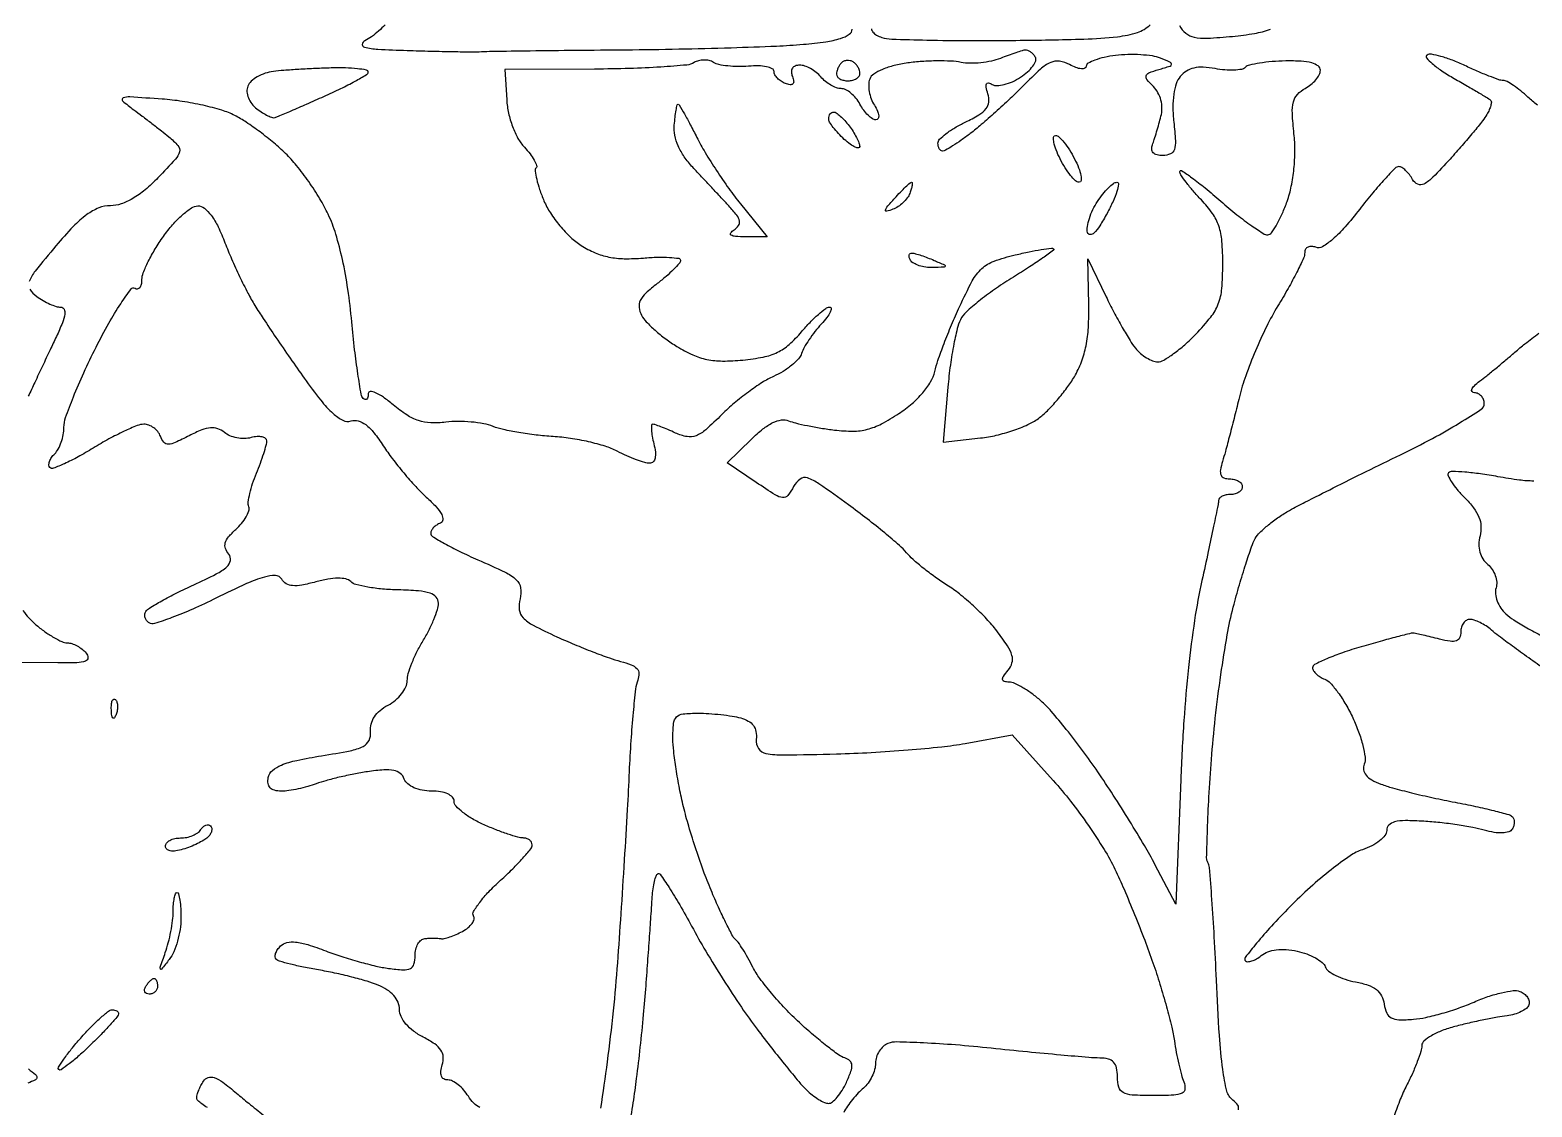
# Model space of a CAD drawing. Extents: x 0 to 102, y 0 to 135.
# Drawn here: x 20.61 to 36.9, y 25.76 to 37.44 of the extents above; entities that cross this region are included whole.
import ezdxf

# ---------------------------------------------------------------- set-up
doc = ezdxf.new("R2010")
doc.units = 0
doc.header["$MEASUREMENT"] = 0

msp = doc.modelspace()

# ---------------------------------------------------------------- linework, layer by layer
for points in [[(1.089696, 37.691352, 0.000005), (1.071462, 36.23994, 0.000218)], [(24.462553, 37.493394, -0.026894), (24.392886, 37.424672, -0.026776), (24.315473, 37.363183, -0.041391), (24.242031, 37.31966, 0.261999), (24.215103, 37.280807, 0.376543), (24.238303, 37.248762, 0.042562), (24.383393, 37.228489, 0.005243), (24.7032, 37.214643, 0.001985), (24.958533, 37.207284, 0.002319), (25.201018, 37.202385, 0.00205), (25.40609, 37.200034, 0.014093), (25.5069, 37.202133, -0.008653), (25.624536, 37.205863, -0.000376), (26.036443, 37.211482, -0.000639), (26.524931, 37.217154, -0.000456), (27.072, 37.222308, 0.002726), (27.645198, 37.230311, 0.0028), (28.213175, 37.244521, 0.00271), (28.705679, 37.262275, 0.011831), (28.99665, 37.281248, 0.012616), (29.24063, 37.309184, 0.040449), (29.4002, 37.344882, 0.068753), (29.494936, 37.389277, 0.254083), (29.5254, 37.445356, -0.111919)], [(29.734515, 37.450141, 0.125062), (29.751565, 37.414108, 0.088869), (29.790619, 37.381031, 0.054585), (29.845911, 37.356578, 0.068217), (29.954852, 37.337753, 0.003059), (30.336707, 37.326766, 0.005091), (30.791144, 37.321101, 0.003616), (31.300776, 37.323623, 0.003365), (32.037579, 37.337558, 0.022609), (32.402405, 37.36345, 0.047881), (32.618682, 37.409943, 0.120063), (32.755636, 37.493236, 0.048747)], [(33.074832, 37.484841, 0.095342), (33.143235, 37.400513, 0.125021), (33.232188, 37.357497, 0.063803), (33.374545, 37.346908, 0.010568), (33.649371, 37.367372, 0.018229), (33.887544, 37.398974, 0.043878), (34.059465, 37.443985, 0.059322)], [(36.954954, 36.622853, -0.030637), (36.851016, 36.709152, 0.018543), (36.773303, 36.776914, 0.022143), (36.695118, 36.834612, 0.021593), (36.625989, 36.876832, 0.117754), (36.584047, 36.888471, -0.075938), (36.536114, 36.897582, -0.008049), (36.429213, 36.937274, -0.009791), (36.302859, 36.989389, -0.007715), (36.168095, 37.050578, 0.017965), (36.033775, 37.108274, 0.024533), (35.908795, 37.149793, 0.022859), (35.805281, 37.17359, 0.185543), (35.75833, 37.164723, 0.455854), (35.753329, 37.134081, 0.041497), (35.814745, 37.071571, 0.031898), (35.917017, 36.994225, 0.016806), (36.052835, 36.91093, -0.002385), (36.19573, 36.828869, -0.003474), (36.320848, 36.755055, -0.00174), (36.426309, 36.691346, -0.059539), (36.449205, 36.67336, -0.226931), (36.455896, 36.654426, -0.04129), (36.448702, 36.616844, -0.037233), (36.432068, 36.570715, -0.026075), (36.406905, 36.521504, -0.035468), (36.360538, 36.453103, -0.005823), (36.260223, 36.328611, -0.006381), (36.138405, 36.184768, -0.005593), (36.007551, 36.037551, -0.008906), (35.82177, 35.840364, -0.074511), (35.724425, 35.766574, -0.234659), (35.658075, 35.763993, -0.160996), (35.601497, 35.815792, 0.035435), (35.566514, 35.869066, 0.041063), (35.525883, 35.914108, 0.045414), (35.485794, 35.945477, 0.144295), (35.453484, 35.955, 0.200592), (35.412362, 35.937811, 0.008278), (35.299676, 35.819815, 0.013268), (35.169463, 35.671139, 0.008911), (35.028331, 35.494795, -0.015434), (34.86976, 35.301874, -0.033947), (34.734648, 35.167118, -0.04363), (34.624784, 35.08718, -0.231037), (34.552742, 35.080846, 0.076194), (34.506672, 35.090873, 0.124566), (34.467609, 35.083538, 0.152149), (34.441796, 35.060182, 0.134132), (34.4322, 35.025053, -0.107918), (34.418545, 34.962526, -0.009054), (34.346448, 34.812553, -0.011715), (34.252085, 34.635493, -0.008783), (34.140278, 34.444952, 0.022845), (34.01942, 34.225048, 0.014365), (33.897653, 33.95822, 0.014417), (33.792756, 33.688221, 0.025492), (33.724255, 33.4593, -0.002095), (33.672404, 33.251006, -0.002148), (33.619235, 33.044892, -0.002079), (33.571586, 32.866431, -0.009047), (33.54101, 32.76135, 0.032168), (33.518513, 32.668185, 0.140879), (33.524517, 32.61244, 0.214107), (33.556848, 32.581603, 0.085181), (33.618633, 32.571, -0.059962), (33.670935, 32.564705, -0.078763), (33.715225, 32.546149, -0.096976), (33.744883, 32.518668, -0.158851), (33.7554, 32.4864, -0.148195), (33.745623, 32.454137, -0.098894), (33.718123, 32.426651, -0.082425), (33.677014, 32.408119, -0.064853), (33.6285, 32.4018, 0.047876), (33.579731, 32.39712, 0.065993), (33.538052, 32.383162, 0.083999), (33.5094, 32.362596, 0.186208), (33.498791, 32.33835, -0.03956), (33.493045, 32.291988, -0.000776), (33.444536, 32.057452, -0.001855), (33.386431, 31.78378, -0.001243), (33.318039, 31.4712, 0.017116), (33.237558, 31.037943, 0.010824), (33.172049, 30.528094, 0.009705), (33.121897, 29.951299, 0.00725), (33.088197, 29.3139), (33.0363, 27.9603), (32.808594, 28.391881, 0.011704), (32.693897, 28.597464, 0.005139), (32.532911, 28.864464, 0.005082), (32.356235, 29.144383, 0.006786), (32.189855, 29.394625, 0.009544), (32.023472, 29.627969, 0.009306), (31.84693, 29.856797, 0.009241), (31.684479, 30.051946, 0.034035), (31.571561, 30.16592, 0.02243), (31.476033, 30.242721, 0.024705), (31.376951, 30.308049, 0.025146), (31.287567, 30.35495, 0.10284), (31.228191, 30.368727, -0.052086), (31.173335, 30.375736, -0.324504), (31.155885, 30.395954, -0.177391), (31.165343, 30.430579, -0.01874), (31.217234, 30.4981, 0.105531), (31.25862, 30.577124, 0.139325), (31.258239, 30.658029, 0.076724), (31.210347, 30.761165, 0.015933), (31.093951, 30.924295, 0.027348), (30.983901, 31.053297, 0.01669), (30.841042, 31.193623, 0.01671), (30.689727, 31.323593, 0.028294), (30.553766, 31.420589, -0.014615), (30.425196, 31.507107, -0.013002), (30.296681, 31.604311, -0.013167), (30.185665, 31.697798, -0.038686), (30.116358, 31.769669, 0.040381), (30.037999, 31.850379, 0.0074), (29.879482, 31.985164, 0.007911), (29.6887, 32.13757, 0.007118), (29.486426, 32.289428, 0.005062), (29.165985, 32.518011, 0.072026), (29.040702, 32.580973, 0.243342), (28.961755, 32.568596, 0.112086), (28.89164, 32.487783, -0.047718), (28.827885, 32.391893, -0.25491), (28.771757, 32.368855, -0.114957), (28.692755, 32.396677, -0.007331), (28.486584, 32.532399), (28.17204, 32.746137), (28.434464, 33.002664, -0.025207), (28.558203, 33.11199, -0.053284), (28.666076, 33.180642, -0.073932), (28.758773, 33.210612, -0.139799), (28.836194, 33.20185, 0.037866), (28.912883, 33.176878, 0.009704), (29.040288, 33.148429, 0.009827), (29.187371, 33.121569, 0.009834), (29.33536, 33.100516, 0.031014), (29.534613, 33.08862, 0.062287), (29.690669, 33.108513, 0.05867), (29.842894, 33.167276, 0.024753), (30.031738, 33.279223, 0.030971), (30.174592, 33.38704, 0.038676), (30.292019, 33.504553, 0.043438), (30.376918, 33.62325, 0.077717), (30.421182, 33.73441, -0.027477), (30.455608, 33.854688, -0.007888), (30.521965, 34.036764, -0.007912), (30.603438, 34.240105, -0.008337), (30.689954, 34.437224, -0.015435), (30.82856, 34.716195, -0.082674), (30.931917, 34.850206, -0.10106), (31.063524, 34.930429, -0.028762), (31.29425, 34.998899, -0.006975), (31.445056, 35.03215, -0.010748), (31.576422, 35.056269, -0.005393), (31.686894, 35.072885, -0.223179), (31.709353, 35.065922, -0.47367), (31.708443, 35.049003, -0.00435), (31.592298, 34.965448, -0.010257), (31.448927, 34.868534, -0.005996), (31.273443, 34.758047, 0.013597), (31.08914, 34.638058, 0.015034), (30.917848, 34.512018, 0.014524), (30.7786, 34.396274, 0.071364), (30.712465, 34.318672, 0.078274), (30.671269, 34.223122, 0.01403), (30.62826, 34.033272, 0.014844), (30.590387, 33.805878, 0.012928), (30.564007, 33.565918), (30.513963, 32.968993), (30.917646, 33.014494, 0.029662), (31.088551, 33.044103, 0.023735), (31.268249, 33.095449, 0.024326), (31.430367, 33.159154, 0.054413), (31.544314, 33.226191, 0.035752), (31.641794, 33.310313, 0.01877), (31.750972, 33.427551, 0.018577), (31.854352, 33.556674, 0.027076), (31.9347, 33.67829, 0.042364), (32.011386, 33.839083, 0.040859), (32.060987, 34.012444, 0.035196), (32.086604, 34.213653, 0.019817), (32.090703, 34.459931), (32.079307, 34.955668), (32.278224, 34.545884, 0.008408), (32.363164, 34.378141, 0.008353), (32.453873, 34.212984, 0.008239), (32.537932, 34.07129, 0.032015), (32.596847, 33.98805, 0.044616), (32.651677, 33.931404, 0.040817), (32.717264, 33.88349, 0.043296), (32.783293, 33.850545, 0.094345), (32.838681, 33.84, 0.134787), (32.903355, 33.857757, 0.023202), (33.010575, 33.92836, 0.0238), (33.131779, 34.025633, 0.019284), (33.252354, 34.140799, 0.024712), (33.413365, 34.324243, 0.075848), (33.495219, 34.467353, 0.071686), (33.533093, 34.632827, 0.020473), (33.5439, 34.896644, 0.019537), (33.534108, 35.147154, 0.060986), (33.50065, 35.312239, 0.073148), (33.432292, 35.447542, 0.03755), (33.31125, 35.594524, -0.012472), (33.222142, 35.692302, -0.01688), (33.146941, 35.785232, -0.013887), (33.090054, 35.865116, -0.148845), (33.0786, 35.90274, -0.597544), (33.096917, 35.912594, -0.011279), (33.20876, 35.835054, -0.01463), (33.351666, 35.724597, -0.007856), (33.521698, 35.58051, 0.011363), (33.697198, 35.433891, 0.016914), (33.857779, 35.314474, 0.012038), (33.99381, 35.225054, 0.22341), (34.043583, 35.219161, 0.167181), (34.080843, 35.247666, 0.021064), (34.134142, 35.335715, 0.022864), (34.189955, 35.44937, 0.017134), (34.24123, 35.579062, 0.035415), (34.28671, 35.742481, 0.024935), (34.315375, 35.931158, 0.024398), (34.325613, 36.127374, 0.028447), (34.315625, 36.313757, -0.014917), (34.297867, 36.533637, -0.073246), (34.309709, 36.6573, -0.125256), (34.353118, 36.738504, -0.085021), (34.43628, 36.803183, 0.046686), (34.499446, 36.844994, 0.048463), (34.552896, 36.897328, 0.053407), (34.589568, 36.951817, 0.122017), (34.6014, 36.999582, 0.242474), (34.577292, 37.046372, 0.089417), (34.508126, 37.079011, 0.051907), (34.392814, 37.09748, 0.018512), (34.225893, 37.100499, 0.015112), (34.077519, 37.093199, 0.019604), (33.942305, 37.077089, 0.017628), (33.832527, 37.05563, 0.140184), (33.787793, 37.030793, -0.155425), (33.746936, 37.009677, -0.032393), (33.665661, 37.001205, -0.031115), (33.566074, 37.003506, -0.025038), (33.459924, 37.017965, 0.034342), (33.33268, 37.032893, 0.067187), (33.231177, 37.024138, 0.082468), (33.149797, 36.991183, 0.082368), (33.083399, 36.933682, 0.092641), (33.038874, 36.853702, 0.045552), (33.011979, 36.739947, 0.038257), (33.002889, 36.59955, 0.025109), (33.012939, 36.437746, -0.012621), (33.030621, 36.235017, -0.094562), (33.018476, 36.139757, -0.213872), (32.975891, 36.092815, -0.103527), (32.89487, 36.075857, -0.058252), (32.830711, 36.083357, -0.141841), (32.78964, 36.106576, -0.181103), (32.773192, 36.143795, -0.106452), (32.780766, 36.192488, 0.013211), (32.80128, 36.250482, 0.005244), (32.826492, 36.331105, 0.005185), (32.851903, 36.418744, 0.006486), (32.87358, 36.500598, 0.06289), (32.884088, 36.587533, 0.061132), (32.872851, 36.675227, 0.06247), (32.841176, 36.755857, 0.071696), (32.79165, 36.822064, -0.023887), (32.721295, 36.899484, -0.252506), (32.713291, 36.939963, -0.229457), (32.742643, 36.971434, -0.020031), (32.848981, 37.007745, 0.006089), (32.971841, 37.045909, 0.285274), (32.988023, 37.065056, 0.338702), (32.976766, 37.08531, 0.007527), (32.8671, 37.131072, 0.058608), (32.780329, 37.154451, 0.021783), (32.65441, 37.167408, 0.021233), (32.514525, 37.169719, 0.024028), (32.38065, 37.159796, 0.022893), (32.259092, 37.139204, 0.035106), (32.156592, 37.109311, 0.038516), (32.08265, 37.075315, 0.272149), (32.0634, 37.042568, -0.308832), (32.048549, 37.020817, -0.118823), (32.010439, 37.015598, -0.065472), (31.95229, 37.029286, -0.032372), (31.883107, 37.060737, 0.084691), (31.773039, 37.097508, 0.146427), (31.678229, 37.084404, 0.078117), (31.567309, 37.011089, 0.012586), (31.379837, 36.831064, -0.008083), (31.237864, 36.69225, -0.006168), (31.078192, 36.544795, -0.00624), (30.925129, 36.410324, -0.014572), (30.8065, 36.31455, -0.008943), (30.706951, 36.241635, -0.012385), (30.614975, 36.180115, -0.008977), (30.536774, 36.132514, -0.132987), (30.50607, 36.1242, -0.167712), (30.486968, 36.130793, -0.09497), (30.470708, 36.149453, -0.075749), (30.459715, 36.177285, -0.056303), (30.456, 36.210169, -0.201182), (30.473512, 36.251931, -0.030669), (30.543165, 36.31245, -0.030258), (30.63909, 36.377169, -0.02202), (30.752732, 36.437639, 0.023304), (30.899298, 36.516111, 0.089472), (30.976978, 36.583781, 0.144424), (31.006457, 36.655738, 0.102682), (30.997469, 36.742965, -0.024303), (30.978438, 36.814868, -0.157003), (30.982186, 36.851733, -0.357105), (31.003369, 36.862547, -0.085109), (31.042857, 36.846602, 0.150689), (31.094928, 36.833059, 0.050696), (31.173461, 36.844606, 0.044977), (31.262988, 36.875992, 0.038258), (31.350716, 36.924324, 0.035911), (31.42767, 36.983048, 0.053628), (31.48468, 37.045482, 0.069311), (31.515257, 37.102197, 0.231412), (31.511203, 37.143117, 0.050759), (31.487744, 37.173657, 0.051561), (31.458727, 37.198665, 0.056686), (31.42878, 37.214833, 0.118874), (31.402757, 37.218638, 0.050837), (31.368445, 37.211929, 0.007078), (31.299344, 37.189885, 0.008039), (31.218062, 37.161221, 0.006742), (31.1328, 37.128288, -0.043006), (31.03616, 37.098804, -0.02765), (30.920305, 37.080716, -0.027745), (30.804066, 37.075585, -0.045874), (30.706413, 37.085683, 0.037264), (30.598907, 37.098672, 0.014189), (30.447881, 37.101294, 0.01396), (30.282971, 37.094871, 0.016622), (30.128058, 37.079313, 0.028297), (29.981732, 37.051185, 0.038719), (29.854591, 37.008502, 0.044133), (29.759144, 36.957654, 0.157965), (29.716243, 36.904574, 0.089115), (29.704843, 36.844867, 0.046601), (29.711082, 36.769185, 0.044355), (29.732392, 36.690361, 0.051436), (29.766565, 36.620593, -0.032933), (29.800273, 36.557762, -0.081072), (29.813935, 36.507376, -0.166197), (29.806665, 36.475819, -0.259343), (29.782893, 36.4626, -0.149031), (29.745021, 36.474145, -0.04574), (29.698141, 36.512302, -0.04122), (29.650724, 36.567046, -0.035017), (29.61, 36.6318, 0.047847), (29.566942, 36.696525, 0.049045), (29.512687, 36.751297, 0.05391), (29.455937, 36.788838, 0.119743), (29.405882, 36.801, -0.088303), (29.354778, 36.810096, -0.043304), (29.29474, 36.838277, -0.04116), (29.23569, 36.879345, -0.047064), (29.187, 36.9279, 0.051565), (29.137425, 36.976458, 0.042397), (29.075727, 37.017523, 0.044089), (29.011841, 37.045624, 0.081748), (28.95609, 37.0548, 0.092518), (28.908873, 37.045988, 0.159311), (28.878197, 37.020927, 0.152556), (28.867458, 36.981676, 0.082862), (28.87754, 36.932208, -0.051615), (28.891498, 36.880424, -0.240886), (28.882283, 36.851917, -0.240886), (28.853776, 36.842702, -0.051615), (28.801992, 36.85666, -0.05416), (28.755106, 36.880749, -0.05714), (28.715411, 36.91398, -0.063833), (28.688387, 36.950878, -0.126839), (28.6794, 36.985733, 0.289508), (28.660481, 37.015669, 0.059006), (28.598276, 37.036678, 0.04552), (28.509068, 37.04715, 0.027962), (28.403232, 37.04397, -0.023798), (28.289836, 37.039619, -0.024395), (28.177482, 37.046144, -0.025062), (28.081002, 37.061408, -0.086856), (28.022532, 37.084781, 0.081026), (27.974692, 37.104551, 0.05978), (27.917642, 37.110896, 0.059557), (27.860467, 37.103559, 0.078723), (27.81225, 37.082961, -0.118867), (27.733308, 37.05643, -0.005609), (27.451775, 37.034884, -0.008967), (27.114016, 37.018919, -0.006305), (26.7336, 37.012571), (25.7607, 37.008607), (25.781039, 36.67847, 0.038893), (25.80122, 36.534509, 0.035087), (25.843839, 36.3902, 0.036697), (25.902821, 36.261821, 0.06262), (25.972162, 36.16654, -0.023621), (26.034408, 36.093674, -0.03728), (26.0798, 36.02517, -0.042837), (26.105216, 35.96902, -0.288861), (26.098763, 35.940563, 0.239475), (26.087993, 35.907544, 0.020613), (26.105813, 35.817801, 0.02364), (26.138121, 35.707324, 0.016001), (26.184808, 35.584697, 0.045348), (26.254537, 35.452831, 0.029573), (26.356897, 35.314247, 0.029703), (26.473821, 35.189912, 0.049003), (26.587769, 35.101698, 0.038977), (26.739606, 35.02208, 0.05131), (26.888804, 34.975518, 0.046444), (27.055622, 34.957574, 0.025054), (27.26235, 34.964972, -0.013824), (27.416427, 34.973952, -0.023142), (27.546157, 34.971915, -0.019722), (27.645279, 34.961828, -0.373535), (27.6642, 34.940035, -0.181761), (27.651857, 34.907203, -0.016123), (27.590437, 34.841463, -0.019413), (27.50928, 34.766115, -0.013894), (27.413091, 34.688063, 0.022993), (27.288888, 34.583474, 0.091437), (27.22942, 34.504028, 0.144922), (27.216368, 34.429058, 0.094258), (27.242821, 34.344571, 0.068099), (27.294053, 34.273917, 0.021209), (27.388796, 34.18296, 0.020765), (27.504477, 34.089207, 0.021498), (27.62624, 34.006518, 0.03271), (27.79695, 33.915862, 0.054906), (27.951257, 33.865909, 0.050846), (28.120887, 33.848585, 0.023996), (28.340984, 33.859116, 0.025516), (28.561262, 33.891691, 0.062749), (28.716099, 33.943547, 0.069145), (28.844238, 34.028709, 0.036678), (28.977594, 34.16546, -0.016357), (29.069422, 34.267613, -0.021753), (29.15972, 34.353845, -0.019756), (29.238882, 34.417777, -0.161342), (29.282416, 34.4322, -0.418313), (29.298028, 34.416369, -0.111897), (29.288795, 34.378117, -0.050545), (29.251572, 34.31884, -0.022079), (29.191263, 34.248086, 0.020813), (29.122496, 34.167822, 0.018467), (29.057703, 34.07893, 0.018859), (29.005358, 33.994543, 0.05259), (28.977461, 33.930778, -0.108421), (28.94331, 33.871589, -0.03643), (28.870508, 33.802583, -0.034241), (28.776285, 33.735691, -0.033058), (28.67273, 33.681409, 0.038118), (28.551258, 33.616161, 0.016664), (28.400471, 33.512461, 0.016378), (28.246927, 33.391185, 0.021035), (28.114445, 33.269405, -0.014492), (27.939294, 33.104123, -0.087187), (27.833215, 33.038574, -0.141433), (27.735826, 33.028944, -0.061348), (27.610528, 33.068388, 0.006693), (27.527915, 33.104702, 0.008906), (27.451835, 33.135349, 0.006652), (27.387693, 33.158896, 0.084834), (27.362508, 33.1632, 0.396023), (27.349909, 33.151366, 0.031162), (27.349899, 33.101072, 0.029215), (27.358166, 33.032811, 0.016744), (27.37566, 32.9517, -0.03202), (27.392229, 32.861609, -0.081934), (27.389212, 32.795549, -0.14345), (27.367715, 32.755641, -0.200562), (27.33077, 32.7402, -0.074254), (27.277321, 32.748182, -0.015247), (27.186734, 32.778903, -0.015732), (27.082742, 32.821517, -0.014219), (26.978013, 32.871954, 0.044586), (26.849633, 32.924446, 0.018702), (26.669125, 32.97278, 0.018327), (26.471004, 33.010385, 0.022682), (26.284264, 33.030173, -0.013997), (26.100691, 33.046407, -0.012678), (25.912118, 33.07328, -0.012813), (25.744554, 33.105945, -0.039098), (25.6338, 33.139758, 0.048188), (25.531271, 33.169038, 0.023217), (25.395748, 33.187506, 0.022774), (25.251484, 33.193781, 0.030227), (25.12041, 33.185578, -0.039953), (24.95735, 33.178549, -0.070899), (24.825231, 33.202365, -0.065488), (24.698155, 33.263858, -0.029514), (24.54936, 33.374758, 0.020777), (24.443918, 33.456247, 0.049093), (24.35774, 33.505396, 0.10523), (24.302415, 33.517217, 0.414453), (24.2802, 33.49502, -0.050008), (24.276479, 33.457906, -0.149863), (24.264451, 33.435751, -0.260164), (24.246896, 33.430952, -0.136645), (24.226586, 33.442414, -0.155676), (24.202895, 33.488307, -0.004469), (24.167676, 33.70834, -0.008646), (24.13267, 33.971012, -0.005796), (24.101332, 34.272404, 0.013469), (24.059052, 34.626167, 0.017457), (24.00031, 34.947525, 0.019468), (23.928398, 35.223804, 0.036841), (23.845834, 35.438439, 0.025796), (23.755208, 35.607349, 0.016743), (23.634198, 35.793057, 0.016842), (23.5035, 35.966894, 0.03044), (23.383552, 36.098466, 0.018964), (23.257086, 36.21228, 0.013378), (23.106962, 36.330757, 0.013527), (22.957103, 36.43646, 0.027509), (22.832946, 36.509582, 0.046275), (22.692994, 36.566255, 0.01767), (22.489427, 36.619743, 0.01732), (22.262878, 36.662602, 0.020343), (22.045732, 36.686949, 0.002312), (21.693892, 36.710328, 0.105132), (21.622319, 36.699674, 0.570498), (21.616672, 36.668038, 0.019533), (21.737608, 36.571932, -0.003678), (21.829475, 36.503563, -0.002383), (21.934788, 36.423185, -0.002395), (22.036916, 36.343682, -0.004537), (22.118308, 36.278489, -0.040882), (22.217435, 36.18311, -0.250583), (22.233198, 36.116359, -0.120314), (22.189457, 36.036031, -0.007279), (22.000554, 35.834339, -0.026612), (21.860655, 35.703916, -0.041705), (21.726273, 35.609234, -0.049818), (21.600102, 35.551236, -0.083019), (21.485047, 35.532, 0.096111), (21.359012, 35.507547, 0.06289), (21.229363, 35.435217, 0.043199), (21.081325, 35.305157, 0.015769), (20.894704, 35.097493, 0.006151), (20.669872, 34.824101, 0.078513), (20.604183, 34.709167, 0.230838)], [(25.489874, 25.758248, -0.083442), (25.423659, 25.805874, -0.055684), (25.365563, 25.879279, 0.041607), (25.314844, 25.947199, 0.043561), (25.254292, 26.004653, 0.047656), (25.193364, 26.044297, 0.120986), (25.142449, 26.0568, -0.129332), (25.098561, 26.068345, -0.178733), (25.072481, 26.099146, -0.119707), (25.066783, 26.150468, -0.044939), (25.082504, 26.221601, 0.093388), (25.092984, 26.307722, 0.135526), (25.067978, 26.379657, 0.09368), (25.000362, 26.44655, 0.028997), (24.876705, 26.519874, -0.040955), (24.770792, 26.586145, -0.055958), (24.68872, 26.66303, -0.065823), (24.636287, 26.743981, -0.111283), (24.6186, 26.822466, 0.102683), (24.602678, 26.899179, 0.078962), (24.556632, 26.971511, 0.067883), (24.482935, 27.034951, 0.048073), (24.38595, 27.085333, 0.024409), (24.268314, 27.126184, 0.009238), (24.100457, 27.172089, 0.009124), (23.915757, 27.21538, 0.011004), (23.740758, 27.249031, -0.008554), (23.5793, 27.279259, -0.011802), (23.435559, 27.312276, -0.008523), (23.317683, 27.344447, -0.126142), (23.281098, 27.366102, -0.194296), (23.270369, 27.391367, -0.087134), (23.276075, 27.427633, -0.066995), (23.29682, 27.469121, -0.047019), (23.330163, 27.509403, -0.143503), (23.39786, 27.546416, -0.081566), (23.491821, 27.551354, -0.048957), (23.624794, 27.523276, -0.01472), (23.820286, 27.45514, 0.01328), (23.992102, 27.3947, 0.010185), (24.182749, 27.337534, 0.010321), (24.363431, 27.291338, 0.023933), (24.501013, 27.266045, 0.018508), (24.660315, 27.250553, 0.127401), (24.736848, 27.26555, 0.217142), (24.775394, 27.311667, 0.067242), (24.7878, 27.403498, -0.057564), (24.795665, 27.47159, -0.071796), (24.818864, 27.530813, -0.0864), (24.853166, 27.572454, -0.154948), (24.89355, 27.589618, -0.014016), (24.938938, 27.592638, -0.011254), (24.987881, 27.593415, -0.011416), (25.03318, 27.592081, -0.028278), (25.066177, 27.588476, 0.10042), (25.102529, 27.589742, 0.022162), (25.162801, 27.607027, 0.022193), (25.231918, 27.633676, 0.019759), (25.301197, 27.667302, 0.045959), (25.362042, 27.707449, 0.068499), (25.405859, 27.753651, 0.091965), (25.42686, 27.79841, 0.205019), (25.421378, 27.834891, -0.280826), (25.421095, 27.88188, -0.027152), (25.487878, 27.980378, -0.02821), (25.587645, 28.097273, -0.018294), (25.715109, 28.221191, 0.011207), (25.846006, 28.344888, 0.015848), (25.956428, 28.461168, 0.011928), (26.041468, 28.561312, 0.171698), (26.0568, 28.604644, 0.130798), (26.049213, 28.633152, 0.100644), (26.027874, 28.65744, 0.088384), (25.995953, 28.673777, 0.074314), (25.958327, 28.6794, -0.070727), (25.901698, 28.687451, -0.010987), (25.793451, 28.721459, -0.012053), (25.666796, 28.767762, -0.01023), (25.535327, 28.822581, -0.02662), (25.411066, 28.885505, -0.03545), (25.30613, 28.956197, -0.038273), (25.231336, 29.02452, -0.190784), (25.2108, 29.076381, 0.192926), (25.193021, 29.120743, 0.096288), (25.142855, 29.156291, 0.068074), (25.064846, 29.179447, 0.038172), (24.966051, 29.187, -0.045679), (24.864914, 29.196259, -0.058974), (24.775908, 29.223831, -0.069382), (24.708372, 29.265868, -0.127964), (24.67098, 29.318139, 0.130833), (24.627298, 29.37848, 0.122531), (24.558334, 29.410961, 0.068711), (24.449188, 29.41742, 0.017492), (24.272606, 29.397367, 0.011561), (24.124083, 29.371692, 0.009289), (23.965583, 29.337432, 0.009411), (23.820226, 29.300273, 0.023561), (23.716171, 29.266228, -0.022695), (23.623964, 29.235883, -0.016526), (23.519092, 29.210273, -0.016759), (23.417812, 29.192581, -0.034872), (23.337889, 29.187, -0.059056), (23.263605, 29.195804, -0.144033), (23.21629, 29.223024, -0.160811), (23.194341, 29.269197, -0.078943), (23.196492, 29.334981, -0.170963), (23.240467, 29.410224, -0.079246), (23.338556, 29.4697, -0.044964), (23.504708, 29.52056, -0.012389), (23.773745, 29.570185, 0.00866), (24.08523, 29.625242, 0.066824), (24.225205, 29.672518, 0.169465), (24.288199, 29.736722, 0.136359), (24.304575, 29.832634, -0.091145), (24.311076, 29.913888, -0.081301), (24.345938, 29.991148, -0.072039), (24.408204, 30.060732, -0.05145), (24.494925, 30.119326, 0.052114), (24.574589, 30.173306, 0.050989), (24.642019, 30.242951, 0.055434), (24.688089, 30.316993, 0.111925), (24.7032, 30.383651, -0.07182), (24.714357, 30.460922, -0.021896), (24.75281, 30.572975, -0.021426), (24.807442, 30.696237, -0.021871), (24.872084, 30.813505, 0.01921), (24.936751, 30.929357, 0.019959), (24.991451, 31.048383, 0.020119), (25.030341, 31.154715, 0.07716), (25.041284, 31.224119, 0.187421), (25.016401, 31.288621, 0.129064), (24.94995, 31.331719, 0.06059), (24.824755, 31.356788, 0.013456), (24.606193, 31.367656, -0.016577), (24.433609, 31.377318, -0.020956), (24.275155, 31.398192, -0.019555), (24.146409, 31.425902, -0.134375), (24.090678, 31.457682, 0.145778), (24.037871, 31.486249, 0.053415), (23.952544, 31.494779, 0.042021), (23.842153, 31.484696, 0.023585), (23.710682, 31.454987, -0.019377), (23.559707, 31.419534, -0.067902), (23.460165, 31.413923, -0.112995), (23.391529, 31.43548, -0.122574), (23.34149, 31.484322, 0.252663), (23.27418, 31.523063, 0.077378), (23.153797, 31.507672, 0.036913), (22.959535, 31.435568, 0.007573), (22.628984, 31.278194, -0.010495), (22.376654, 31.159864, -0.01567), (22.150967, 31.068101, -0.010622), (21.962803, 31.002894, -0.219928), (21.904911, 31.00991, -0.089434), (21.877476, 31.03456, -0.095159), (21.861102, 31.066739, -0.099843), (21.858257, 31.101391, -0.109551), (21.869338, 31.133185, -0.118889), (21.908273, 31.171745, -0.008537), (22.040568, 31.248693, -0.011606), (22.203776, 31.335021, -0.008497), (22.388639, 31.423484, 0.010479), (22.631183, 31.540733, 0.061622), (22.748082, 31.61974, 0.171363), (22.785958, 31.686832, 0.220271), (22.76802, 31.754503, -0.088236), (22.732087, 31.817743, -0.155605), (22.730186, 31.87722, -0.108757), (22.764851, 31.941677, -0.031293), (22.844357, 32.023233, 0.035507), (22.907526, 32.089133, 0.043588), (22.956074, 32.159167, 0.049327), (22.984699, 32.22319, 0.163478), (22.984598, 32.268725, -0.115187), (22.979565, 32.320484, -0.022794), (22.996174, 32.412803, -0.023041), (23.026037, 32.520852, -0.019635), (23.06714, 32.631733, 0.009449), (23.110504, 32.741782, 0.011214), (23.14713, 32.84732, 0.010103), (23.174113, 32.937281, 0.067903), (23.1804, 32.983363, 0.237066), (23.166984, 33.010067, 0.109455), (23.130565, 33.026405, 0.072622), (23.075747, 33.029623, 0.042384), (23.010749, 33.018395, -0.063341), (22.936942, 33.008801, -0.048024), (22.855574, 33.016408, -0.048975), (22.779256, 33.038939, -0.077098), (22.720727, 33.07393, 0.088024), (22.648079, 33.115249, 0.108844), (22.571006, 33.12491, 0.073923), (22.475104, 33.101471, 0.022494), (22.338957, 33.038657, -0.011665), (22.185352, 32.963712, -0.103749), (22.112378, 32.9471, -0.227527), (22.06567, 32.968542, -0.08183), (22.027729, 33.033342, 0.079372), (21.998987, 33.082983, 0.065394), (21.954453, 33.125054, 0.066647), (21.90154, 33.153499, 0.090285), (21.848255, 33.1632, 0.096235), (21.774354, 33.148843, 0.013961), (21.633197, 33.087211, 0.015378), (21.468663, 33.003561, 0.012624), (21.298194, 32.904513, -0.012692), (21.133543, 32.808877, -0.019926), (20.986997, 32.736091, -0.014931), (20.866516, 32.686387, -0.294827), (20.829177, 32.694423, -0.19573), (20.81817, 32.720543, -0.086647), (20.824263, 32.758152, -0.066537), (20.845951, 32.801236, -0.046576), (20.88069, 32.84313, 0.073258), (20.919075, 32.894778, 0.038666), (20.951393, 32.96801, 0.037452), (20.973428, 33.049713, 0.047176), (20.9808, 33.127673, -0.084581), (20.999299, 33.236248, -0.010721), (21.083042, 33.459433, -0.012325), (21.195584, 33.721912, -0.009961), (21.328859, 33.998076, -0.010716), (21.467706, 34.257775, -0.017968), (21.59669, 34.468937, -0.012349), (21.708538, 34.629319, -0.390945), (21.751859, 34.63773, 0.177394), (21.780229, 34.631907, 0.188414), (21.804786, 34.646005, 0.116227), (21.821404, 34.680782, 0.053638), (21.8268, 34.73094, -0.095299), (21.84109, 34.805236, -0.020221), (21.895141, 34.926112, -0.020471), (21.970391, 35.06325, -0.018193), (22.05945, 35.199427, -0.026127), (22.158871, 35.325486, -0.031567), (22.265193, 35.432286, -0.033091), (22.363783, 35.508544, -0.145873), (22.433153, 35.530194, -0.17594), (22.503309, 35.505731, -0.063465), (22.577218, 35.428001, -0.045809), (22.652515, 35.302926, -0.02178), (22.72695, 35.13015, 0.011894), (22.797947, 34.95596, 0.008524), (22.885205, 34.764616, 0.008614), (22.974602, 34.585142, 0.018265), (23.051198, 34.450079, 0.00827), (23.141405, 34.309018, 0.002706), (23.278897, 34.104069, 0.002696), (23.434029, 33.878139, 0.003042), (23.58551, 33.662863, 0.01226), (23.764866, 33.423862, 0.040669), (23.898704, 33.28008, 0.068195), (24.005227, 33.206619, 0.195598), (24.09311, 33.199464, -0.148012), (24.170908, 33.200335, -0.093945), (24.252325, 33.158974, -0.061043), (24.34135, 33.071026, -0.023277), (24.44326, 32.92918, 0.018735), (24.540737, 32.790872, 0.011677), (24.664653, 32.635977, 0.011714), (24.79416, 32.488771, 0.020767), (24.90856, 32.374619, -0.019234), (25.016983, 32.267091, -0.062762), (25.076073, 32.185314, -0.14271), (25.088593, 32.128489, -0.2863), (25.06275, 32.092619, 0.049954), (25.0223, 32.071115, 0.054003), (24.988064, 32.042493, 0.060685), (24.964677, 32.01143, 0.131785), (24.957, 31.982808, 0.259678), (24.976388, 31.947995, 0.010219), (25.106695, 31.870928, 0.015841), (25.271296, 31.784821, 0.010273), (25.466601, 31.695309, -0.009234), (25.762618, 31.560382, -0.075411), (25.885214, 31.477106, -0.17094), (25.931028, 31.390165, -0.098383), (25.925071, 31.270579, 0.089864), (25.917178, 31.152352, 0.166545), (25.957917, 31.066409, 0.081166), (26.068078, 30.985054, 0.011228), (26.32492, 30.860454, 0.007988), (26.515209, 30.777013, 0.007279), (26.714025, 30.696978, 0.007302), (26.893805, 30.630629, 0.023318), (27.016242, 30.593783, -0.030582), (27.130857, 30.557468, -0.116742), (27.192289, 30.515403, -0.180541), (27.213888, 30.461438, -0.097783), (27.201523, 30.39003, 0.063001), (27.178079, 30.294465, 0.005233), (27.151437, 30.03988, 0.006921), (27.126958, 29.734396, 0.005284), (27.108337, 29.399522, -0.002868), (27.087494, 28.988905, -0.001231), (27.055176, 28.44097, -0.001218), (27.017889, 27.857435, -0.001608), (26.980901, 27.3258, -0.007811), (26.934767, 26.804693, -0.006535), (26.869958, 26.253254, -0.006603), (26.797442, 25.75057, -0.017911)], [(20.611519, 34.62895, 0.098945), (20.68613, 34.547593, 0.027643), (20.754117, 34.503428, 0.026094), (20.827855, 34.466097, 0.027039), (20.8966, 34.440031, 0.077239), (20.946992, 34.4322, -0.286963), (20.982153, 34.410209, -0.151414), (20.99027, 34.357375, -0.05908), (20.964441, 34.262626, -0.014627), (20.899657, 34.11495, 0.000544), (20.830934, 33.969567, 0.00031), (20.748119, 33.793596, 0.000309), (20.664944, 33.616292, 0.000511), (20.594965, 33.466479, 0.046497)], [(33.712331, 25.731499, 0.2452), (33.706171, 25.783041, 0.084623), (33.65238, 25.838657, -0.176398), (33.587923, 25.93527, -0.025926), (33.543403, 26.170167, -0.018335), (33.506992, 26.537478, -0.004585), (33.475079, 27.139425, 0.002833), (33.451902, 27.607624, 0.004359), (33.426021, 28.012458, 0.001536), (33.399639, 28.360593, 0.119278), (33.382506, 28.41297, -0.145704), (33.368511, 28.464701, -0.002387), (33.37758, 28.767489, -0.005982), (33.39413, 29.121765, -0.003909), (33.421299, 29.529945, -0.009238), (33.462887, 29.977014, -0.007733), (33.523092, 30.449655, -0.007819), (33.591585, 30.880085, -0.021134), (33.657793, 31.182255, -0.006043), (33.724228, 31.422255, -0.007121), (33.79308, 31.647728, -0.006322), (33.856241, 31.836262, -0.043603), (33.896282, 31.925195, -0.070748), (33.946695, 31.991308, -0.022779), (34.038582, 32.073957, -0.022206), (34.150485, 32.157721, -0.023153), (34.267868, 32.229991, -0.008547), (34.434742, 32.318672, -0.001639), (34.740702, 32.473358, -0.001746), (35.099011, 32.651475, -0.001608), (35.46855, 32.832094, 0.009517), (35.817098, 33.009337, 0.014655), (36.110849, 33.177051, 0.008984), (36.344926, 33.325787, 0.251823), (36.378, 33.387293, 0.090857), (36.369966, 33.431138, 0.093398), (36.346936, 33.468813, 0.096861), (36.312602, 33.494522, 0.106443), (36.27225, 33.504291, -0.212241), (36.246568, 33.516498, -0.289971), (36.242978, 33.541193, -0.097833), (36.270864, 33.580656, -0.0282), (36.328073, 33.629255, 0.007205), (36.405458, 33.689592, 0.00311), (36.506888, 33.772095, 0.003076), (36.613763, 33.861247, 0.00407), (36.709917, 33.943815, -0.012577), (36.819399, 34.034638, -0.005298), (36.970831, 34.151382, -0.005237)], [(36.91509, 32.548181, -0.036488), (36.759285, 32.557982, -0.011162), (36.526089, 32.595158, 0.010419), (36.336267, 32.625708, 0.015406), (36.168618, 32.643873, 0.010542), (36.030784, 32.651605, 0.208012), (35.992211, 32.636411, 0.313282), (35.986578, 32.605135, 0.035683), (36.022928, 32.538649, 0.032996), (36.083043, 32.457508, 0.020452), (36.163433, 32.370258, -0.032087), (36.262912, 32.25712, -0.068196), (36.320818, 32.1562, -0.08379), (36.34258, 32.057747, -0.074201), (36.332321, 31.953158, 0.055828), (36.319922, 31.861433, 0.072358), (36.330209, 31.777285, 0.077248), (36.363044, 31.703816, 0.076043), (36.416772, 31.643328, -0.072841), (36.464706, 31.59005, -0.062916), (36.498247, 31.522616, -0.06541), (36.512978, 31.451854, -0.095779), (36.505614, 31.38885, 0.106135), (36.499354, 31.323739, 0.0621), (36.518031, 31.247309, 0.057662), (36.557404, 31.171476, 0.060357), (36.612545, 31.107926, 0.042221), (36.697673, 31.043053, 0.012353), (36.838745, 30.958092, 0.012315), (37.002907, 30.869951, 0.012911)], [(20.537052, 31.143394, 0.060233), (20.673148, 30.994377, 0.021671), (20.770361, 30.917829, 0.024382), (20.87019, 30.853143, 0.024657), (20.959559, 30.80697, 0.107304), (21.017459, 30.7944, -0.080552), (21.066976, 30.78637, -0.044196), (21.123466, 30.761828, -0.042602), (21.177837, 30.725947, -0.052443), (21.221307, 30.683517, -0.173535), (21.240414, 30.631022, -0.321536), (21.21542, 30.595772, -0.076935), (21.122329, 30.578998, -0.009393), (20.914416, 30.577767), (20.5155, 30.5829)], [(37.043228, 30.502173, -0.0031), (36.859724, 30.631124, -0.003407), (36.683549, 30.758383, -0.003179), (36.534425, 30.869119, -0.017178), (36.455939, 30.932515, 0.03265), (36.397521, 30.976789, 0.03046), (36.332503, 31.014218, 0.031856), (36.270612, 31.040221, 0.08371), (36.223289, 31.0482, 0.136211), (36.185502, 31.037712, 0.100303), (36.153307, 31.008229, 0.086545), (36.131637, 30.96413, 0.071142), (36.1242, 30.912129, -0.099866), (36.11153, 30.849326, -0.214923), (36.076148, 30.816414, -0.119574), (36.010032, 30.810592, -0.023932), (35.893127, 30.834053, 0.001485), (35.801428, 30.856779, 0.001913), (35.717043, 30.877084, 0.001454), (35.646205, 30.893626, 0.016779), (35.618177, 30.899102, 0.101013), (35.586265, 30.897762, 0.002117), (35.431869, 30.858743, 0.004835), (35.251352, 30.810444, 0.003228), (35.04555, 30.751807, 0.011978), (34.842896, 30.687344, 0.018692), (34.67212, 30.621242, 0.013403), (34.538797, 30.559533, 0.284985), (34.5168, 30.524075, 0.145545), (34.526247, 30.492308, 0.059415), (34.555446, 30.457417, 0.051997), (34.598029, 30.424951, 0.045302), (34.648362, 30.400205, -0.118894), (34.710126, 30.357669, -0.025646), (34.792305, 30.255994, -0.025399), (34.877472, 30.125343, -0.021876), (34.953633, 29.980171, -0.022553), (35.016467, 29.829162, -0.026542), (35.061669, 29.681013, -0.026925), (35.085992, 29.554015, -0.126112), (35.077486, 29.480703, 0.131006), (35.070819, 29.41797, 0.135465), (35.096464, 29.361147, 0.09212), (35.158166, 29.309822, 0.036717), (35.258271, 29.263095, 0.024606), (35.383843, 29.222299, 0.006409), (35.589402, 29.169352, 0.0065), (35.82546, 29.115006, 0.0066), (36.06165, 29.067108, -0.006293), (36.28468, 29.022021, -0.009071), (36.480681, 28.976089, -0.005437), (36.643339, 28.932957, -0.129547), (36.683866, 28.909334, -0.12481), (36.698878, 28.884122, -0.076894), (36.70356, 28.849717, -0.068965), (36.697578, 28.81167, -0.065068), (36.681431, 28.775861, -0.177035), (36.64324, 28.745804, -0.069158), (36.576178, 28.733722, -0.051601), (36.486473, 28.739377, -0.028316), (36.379008, 28.763711, 0.023591), (36.254858, 28.793058, 0.009572), (36.083411, 28.82175, 0.009446), (35.897527, 28.845631, 0.011867), (35.724499, 28.8604, 0.013613), (35.522717, 28.867302, 0.062033), (35.406283, 28.853624, 0.137304), (35.344255, 28.818622, 0.198587), (35.3205, 28.761172, -0.167589), (35.30201, 28.707556, -0.058316), (35.243701, 28.648695, -0.049979), (35.159107, 28.594026, -0.040249), (35.059055, 28.5525, 0.072332), (34.92512, 28.486581, 0.016166), (34.719362, 28.335262, 0.016453), (34.491047, 28.143213, 0.015243), (34.269788, 27.931767, 0.008281), (34.070789, 27.722824, 0.013721), (33.910812, 27.539325, 0.00733), (33.786709, 27.384254, 0.378019), (33.788938, 27.348662, 0.210483), (33.815986, 27.338155, 0.069027), (33.858972, 27.346078, 0.054724), (33.909905, 27.369401, 0.038508), (33.96139, 27.405827, -0.088564), (34.031334, 27.445509, -0.055197), (34.123382, 27.466975, -0.04805), (34.231575, 27.469442, -0.03576), (34.349851, 27.452206, -0.033776), (34.453622, 27.421946, -0.038156), (34.54805, 27.378922, -0.041519), (34.621101, 27.330348, -0.134452), (34.655277, 27.283838, 0.144849), (34.690704, 27.23763, 0.041093), (34.76889, 27.190032, 0.037704), (34.870345, 27.148406, 0.032143), (34.982443, 27.119817, -0.034012), (35.11861, 27.084548, -0.084466), (35.209167, 27.036249, -0.109022), (35.264902, 26.969417, -0.084302), (35.293884, 26.878852, 0.06594), (35.320936, 26.782311, 0.173244), (35.369141, 26.730354, 0.11749), (35.453113, 26.709285, 0.023163), (35.609458, 26.714665, 0.033666), (35.746267, 26.735064, 0.01528), (35.92194, 26.779151, 0.015051), (36.105075, 26.837117, 0.019961), (36.267601, 26.901383, -0.021938), (36.418363, 26.96031, -0.025719), (36.56599, 27.002331, -0.02596), (36.692366, 27.024541, -0.122728), (36.76482, 27.015645, -0.070964), (36.811357, 26.98973, -0.083082), (36.845962, 26.952972, -0.095026), (36.863554, 26.911358, -0.132828), (36.861399, 26.871227, -0.144924), (36.834924, 26.832989, -0.053177), (36.779075, 26.797104, -0.047117), (36.705881, 26.768657, -0.041034), (36.625173, 26.752758, 0.016957), (36.522098, 26.73756, 0.005915), (36.374864, 26.708918, 0.005867), (36.213428, 26.673547, 0.006813), (36.06075, 26.636014, 0.027713), (35.923051, 26.591891, 0.039187), (35.806818, 26.536625, 0.044303), (35.724397, 26.478931, 0.221397), (35.7012, 26.42911, -0.077228), (35.691426, 26.366205, -0.01425), (35.652536, 26.255135, -0.014992), (35.598956, 26.126721, -0.013159), (35.535534, 25.995955, 0.024791), (35.468061, 25.848182, 0.015039), (35.402385, 25.66752, 0.015055)], [(27.10486, 25.532207, 0.007664), (27.152648, 25.809523, 0.007777), (27.189763, 26.073339, 0.003766), (27.229437, 26.411816, 0.003734), (27.265483, 26.765089, 0.005364), (27.291711, 27.078523, 0.000389), (27.312582, 27.367967, 0.000428), (27.332342, 27.648409, 0.000398), (27.348835, 27.888125, 0.002171), (27.357095, 28.017921, -0.016773), (27.365474, 28.107997, -0.020752), (27.379546, 28.191067, -0.0196), (27.3967, 28.258676, -0.125075), (27.41464, 28.28884, -0.465633), (27.443006, 28.28639, -0.008027), (27.541842, 28.140997, -0.013999), (27.657168, 27.954147, -0.008107), (27.785743, 27.723619, 0.011321), (27.938726, 27.453424, 0.007101), (28.129194, 27.14418, 0.007126), (28.325471, 26.844918, 0.012911), (28.49574, 26.6067, 0.004403), (28.653414, 26.40151, 0.00478), (28.810466, 26.204718, 0.004505), (28.948118, 26.038657, 0.0232), (29.029329, 25.95105, 0.02712), (29.093591, 25.894387, 0.029184), (29.162111, 25.84649, 0.030456), (29.225254, 25.812743, 0.107899), (29.269876, 25.803, 0.174418), (29.311382, 25.817933, 0.043377), (29.363643, 25.869367, 0.039107), (29.416756, 25.942442, 0.030709), (29.462769, 26.028932, 0.018242), (29.512921, 26.150578, 0.104759), (29.522994, 26.21917, 0.200574), (29.501229, 26.263228, 0.098897), (29.446013, 26.294762, -0.075057), (29.379187, 26.328841, -0.010034), (29.252128, 26.423736, -0.011417), (29.105363, 26.543487, -0.009374), (28.954063, 26.677793, -0.017196), (28.801849, 26.828101, -0.01482), (28.652322, 26.995972, -0.015069), (28.525758, 27.156417, -0.04115), (28.4496, 27.279112, 0.009698), (28.39487, 27.38107, 0.011942), (28.339748, 27.473883, 0.010411), (28.290272, 27.549295, 0.081), (28.26129, 27.5796, -0.109696), (28.231159, 27.614924, -0.005925), (28.163528, 27.746156, -0.009016), (28.087168, 27.905873, -0.006439), (28.007263, 28.0872, -0.012518), (27.923325, 28.299105, -0.007693), (27.834621, 28.5525, -0.007711), (27.754544, 28.80604, -0.013646), (27.697483, 29.0178, -0.01108), (27.654436, 29.216103, -0.009413), (27.617599, 29.427185, -0.009523), (27.591335, 29.620696, -0.02623), (27.582614, 29.75805, -0.025255), (27.589019, 29.919967, -0.174735), (27.622041, 29.990842, -0.174745), (27.692689, 30.024344, -0.025259), (27.85455, 30.031845, -0.015189), (27.973557, 30.027728, -0.011465), (28.103878, 30.016246, -0.01162), (28.225924, 29.999787, -0.026164), (28.317226, 29.980364, -0.061464), (28.399949, 29.946872, -0.108463), (28.454929, 29.898305, -0.113081), (28.483118, 29.832724, -0.070783), (28.486426, 29.748869, 0.171292), (28.510685, 29.648605, 0.20641), (28.590734, 29.595353, 0.048465), (28.78337, 29.579316, 0.003015), (29.3562, 29.590677, 0.007552), (29.733504, 29.606141, 0.00635), (30.132669, 29.633634, 0.006414), (30.496535, 29.668046, 0.017566), (30.7521, 29.704648), (31.2597, 29.795643), (31.705976, 29.300971, -0.018367), (31.893085, 29.077597, -0.013125), (32.086338, 28.814928, -0.01328), (32.257505, 28.554522, -0.027498), (32.37414, 28.341, -0.009616), (32.472845, 28.123339, -0.005139), (32.586844, 27.850849, -0.005114), (32.697552, 27.570195, -0.007953), (32.78665, 27.3258, -0.008652), (32.862684, 27.09355, -0.007779), (32.933515, 26.850454, -0.007822), (32.99024, 26.630427, -0.024229), (33.018932, 26.4798, 0.011409), (33.03931, 26.355578, 0.01009), (33.066083, 26.22719, 0.010186), (33.094897, 26.112501, 0.030156), (33.120947, 26.03565, -0.112085), (33.133678, 25.958655, -0.279186), (33.102534, 25.913509, -0.095806), (33.011388, 25.892035, -0.010087), (32.791551, 25.8876, -0.012312), (32.561492, 25.893266, -0.107924), (32.463647, 25.919741, -0.209274), (32.41686, 25.977726, -0.066682), (32.4018, 26.09015, 0.050004), (32.391974, 26.188154, 0.138328), (32.360575, 26.249247, 0.145898), (32.303122, 26.283015, 0.057961), (32.21145, 26.294611, -0.01819), (32.089973, 26.300253, -0.001646), (31.787205, 26.326379, -0.002135), (31.426247, 26.360278, -0.001667), (31.034513, 26.400075, 0.006106), (30.646802, 26.43599, 0.008451), (30.298267, 26.458065, 0.005684), (30.007075, 26.468256, 0.097816), (29.913563, 26.45207, 0.093994), (29.862193, 26.420302, 0.066816), (29.818669, 26.368216, 0.06478), (29.789244, 26.304605, 0.076119), (29.7792, 26.239014, -0.068654), (29.769566, 26.169184, -0.044568), (29.740566, 26.092894, -0.044185), (29.698022, 26.022024, -0.062358), (29.647681, 25.968367, 0.030616), (29.591341, 25.915464, 0.018193), (29.530653, 25.846167, 0.018172), (29.474968, 25.772388, 0.029709), (29.433973, 25.705644, 0.213633)], [(20.59685, 26.175615, -0.016133), (20.674477, 26.114915, -0.232981), (20.688238, 26.08386, -0.275998), (20.670967, 26.057458, -0.021633), (20.590618, 26.022568, 0.155861)], [(22.536559, 25.757707, -0.038027), (22.475296, 25.796215, -0.042137), (22.432074, 25.83423, -0.198793), (22.420295, 25.864356, -0.069966), (22.425573, 25.897167, -0.022218), (22.4423, 25.94392, -0.021693), (22.465811, 25.994993, -0.022539), (22.493386, 26.043171, -0.171076), (22.544473, 26.083395, -0.170429), (22.609583, 26.082777, -0.074413), (22.702874, 26.032337, -0.014758), (22.851641, 25.913572, 0.005453), (22.98389, 25.803903, 0.00312), (23.145783, 25.674271, 0.003115)]]:
    msp.add_lwpolyline(points, format="xyb")
for points in [[(23.87835, 37.024392, 0.004405), (23.707967, 37.018287, 0.00375), (23.528306, 37.008912, 0.00378), (23.364918, 36.997918, 0.010664), (23.25101, 36.98694, 0.050749), (23.16098, 36.966919, 0.0507), (23.076797, 36.929169, 0.055432), (23.010429, 36.880412, 0.115518), (22.97459, 36.827623, 0.108873), (22.96548, 36.767143, 0.078608), (22.980697, 36.700432, 0.071364), (23.018004, 36.635821, 0.064155), (23.07318, 36.581615, 0.021697), (23.133978, 36.539573, 0.028547), (23.193004, 36.506978, 0.028602), (23.243446, 36.486227, 0.175294), (23.271128, 36.486614, 0.012111), (23.305464, 36.500538, 0.00037), (23.446001, 36.561657, 0.000729), (23.611438, 36.634037, 0.000504), (23.798435, 36.7164, 0.008668), (23.98208, 36.801343, 0.013468), (24.137066, 36.881539, 0.007647), (24.261967, 36.953008, 0.257708), (24.278756, 36.981574, 0.372471), (24.261787, 37.002294, 0.01624), (24.161732, 37.016293, 0.020859), (24.032321, 37.024693, 0.012529)], [(29.5372, 37.089807, 0.081757), (29.505314, 37.10293, 0.074868), (29.469893, 37.105692, 0.077739), (29.436456, 37.097975, 0.101199), (29.4103, 37.0807, 0.055296), (29.389587, 37.054818, 0.038722), (29.372092, 37.021783, 0.039128), (29.360139, 36.987045, 0.063383), (29.3562, 36.9561, 0.17482), (29.365903, 36.929198, 0.093122), (29.393477, 36.906309, 0.073362), (29.434551, 36.890819, 0.053595), (29.4831, 36.8856, 0.06085), (29.531626, 36.891528, 0.079459), (29.572723, 36.908985, 0.097386), (29.600237, 36.934845, 0.156819), (29.61, 36.965207, 0.079017), (29.604628, 36.998991, 0.05339), (29.588615, 37.034646, 0.052641), (29.56505, 37.066699, 0.069632)], [(27.638633, 36.6318, -0.267796), (27.651245, 36.624523, -0.002417), (27.707465, 36.526182, -0.007373), (27.770853, 36.410085, -0.004595), (27.841882, 36.27225, 0.018775), (27.932114, 36.10871, 0.009946), (28.055445, 35.9127, 0.009884), (28.189716, 35.716973, 0.01508), (28.314565, 35.55315), (28.606128, 35.1936), (28.367814, 35.194895, -0.014541), (28.259651, 35.19863, -0.121392), (28.213289, 35.213236, -0.448453), (28.209007, 35.236654, -0.086172), (28.245236, 35.26951, 0.095293), (28.294407, 35.315752, 0.213155), (28.304682, 35.364908, 0.113596), (28.274865, 35.428211, 0.019918), (28.188836, 35.529064, 0.000761), (28.107336, 35.616972, 0.00037), (28.003006, 35.728994, 0.000367), (27.894261, 35.845413, 0.00053), (27.797947, 35.948153, -0.037389), (27.706086, 36.061878, -0.048287), (27.64081, 36.17907, -0.053566), (27.604246, 36.295345, -0.07017), (27.597849, 36.406403, -0.009143), (27.606595, 36.492817, -0.014965), (27.617524, 36.565589, -0.008659), (27.629176, 36.624175, -0.352938)], [(29.325723, 36.5472, -0.155757), (29.353463, 36.538344, -0.027186), (29.396962, 36.50371, -0.027231), (29.445237, 36.455836, -0.021457), (29.492233, 36.39915, -0.021427), (29.535448, 36.33685, -0.02254), (29.572396, 36.2721, -0.022904), (29.599032, 36.213661, -0.086902), (29.607309, 36.174538, -0.40543), (29.593415, 36.159175, -0.124687), (29.559507, 36.165446, -0.053456), (29.50565, 36.197568, -0.022745), (29.4408, 36.2511, -0.021385), (29.376023, 36.314967, -0.02603), (29.321302, 36.380243, -0.026046), (29.281879, 36.438677, -0.136196), (29.2716, 36.475712, -0.074103), (29.275671, 36.503027, -0.088267), (29.287499, 36.5262, -0.100628), (29.305083, 36.541692, -0.131146)], [(31.729312, 36.2934, -0.193747), (31.766583, 36.278394, -0.030176), (31.8215, 36.218846, -0.029858), (31.880689, 36.136796, -0.021999), (31.9365, 36.0396, -0.023777), (31.981132, 35.942207, -0.04631), (32.005523, 35.860354, -0.074889), (32.008168, 35.804761, -0.38466), (31.987169, 35.7858, -0.190831), (31.948214, 35.801229, -0.03299), (31.893069, 35.860354, -0.031799), (31.834358, 35.942411, -0.023688), (31.77998, 36.0396, -0.02272), (31.736804, 36.136988, -0.043734), (31.712869, 36.218846, -0.067978), (31.709426, 36.274942, -0.392574)], [(30.170357, 35.7858, -0.414112), (30.177789, 35.778371, -0.040573), (30.175529, 35.750445, -0.033005), (30.166524, 35.711611, -0.018146), (30.150704, 35.665441, -0.069808), (30.123052, 35.615515, -0.04218), (30.07791, 35.565021, -0.041434), (30.023498, 35.521543, -0.056294), (29.967752, 35.4926, -0.028092), (29.900699, 35.471104, -0.542001), (29.887255, 35.483363, -0.137821), (29.903054, 35.517294, -0.006468), (29.987405, 35.612959, -0.007871), (30.049267, 35.679189, -0.011691), (30.10567, 35.735028, -0.006916), (30.154219, 35.77964, -0.184379)], [(32.396722, 35.7858, -0.459696), (32.414655, 35.764894, -0.039118), (32.396279, 35.686745, -0.030878), (32.353985, 35.577988, -0.016334), (32.289022, 35.448592, -0.016216), (32.209731, 35.313382, -0.058182), (32.146973, 35.235623, -0.20004), (32.104968, 35.218813, -0.348989), (32.077546, 35.241251, -0.095629), (32.07608, 35.305494, -0.035335), (32.097569, 35.393877, -0.033445), (32.135334, 35.489535, -0.034304), (32.185246, 35.57846, -0.023652), (32.242803, 35.657845, -0.03017), (32.303407, 35.724894, -0.031003), (32.359069, 35.773081, -0.164344)], [(30.176057, 35.018454, -0.047528), (30.213019, 35.011665, -0.01075), (30.274097, 34.992897, -0.011043), (30.343902, 34.96807, -0.010516), (30.4137, 34.9398, -0.003353), (30.526592, 34.890389, -0.352087), (30.53381, 34.876336, -0.343362), (30.521637, 34.865943, -0.003282), (30.397543, 34.861146, -0.042673), (30.322758, 34.86513, -0.045307), (30.251275, 34.881798, -0.049915), (30.193082, 34.907742, -0.125173), (30.1599, 34.9398, -0.055812), (30.144743, 34.971825, -0.134085), (30.143078, 34.997802, -0.213971), (30.154493, 35.01365, -0.154124)], [(21.539513, 30.179287, -0.126455), (21.555861, 30.151629, -0.060344), (21.562558, 30.110572, -0.05415), (21.559392, 30.063403, -0.051402), (21.546191, 30.017137, -0.054073), (21.527448, 29.981887, -0.470617), (21.51203, 29.980428, -0.168741), (21.500074, 30.005111, -0.018894), (21.495079, 30.06825, -0.028489), (21.496009, 30.127147, -0.077125), (21.505376, 30.167754, -0.208169), (21.520997, 30.183197, -0.296942)], [(22.569881, 28.810519, -0.154891), (22.582581, 28.786009, -0.102104), (22.581532, 28.754029, -0.083227), (22.566773, 28.71935, -0.062967), (22.54026, 28.687499, -0.055095), (22.496992, 28.655233, -0.019344), (22.428579, 28.618568, -0.018935), (22.349617, 28.583736, -0.021045), (22.27095, 28.556308, -0.0358), (22.193187, 28.538768, -0.080387), (22.132863, 28.539382, -0.136569), (22.095167, 28.557223, -0.217664), (22.0806, 28.589099, -0.176371), (22.093146, 28.623559, -0.092692), (22.128836, 28.652874, -0.072845), (22.181984, 28.672718, -0.053029), (22.244807, 28.6794, 0.049826), (22.311756, 28.686088, 0.047565), (22.377159, 28.705905, 0.05125), (22.431562, 28.735039, 0.106183), (22.464779, 28.769629, -0.063759), (22.489771, 28.800476, -0.098189), (22.518655, 28.818859, -0.128618), (22.546678, 28.822102, -0.162601)], [(22.2075, 28.0872, -0.348659), (22.224142, 28.073989, -0.019728), (22.237374, 28.00497, -0.0233), (22.246752, 27.914586, -0.014198), (22.2498, 27.80727, -0.039173), (22.240445, 27.688049, -0.030688), (22.212378, 27.561329, -0.031541), (22.171292, 27.446056, -0.063669), (22.122407, 27.36312, -0.003556), (22.039924, 27.25834, -0.52952), (22.026933, 27.259345, -0.217073), (22.024953, 27.280775, -0.001947), (22.080107, 27.437057, 0.022699), (22.112705, 27.543278, 0.015773), (22.140204, 27.665766, 0.015943), (22.15917, 27.78526, 0.031392), (22.1652, 27.881207, -0.019339), (22.168255, 27.960165, -0.031307), (22.177626, 28.02669, -0.032774), (22.191025, 28.075473, -0.31956)], [(21.958693, 27.1566, -0.210953), (21.972959, 27.150301, -0.081139), (21.985041, 27.131749, -0.061769), (21.993264, 27.104389, -0.042167), (21.996, 27.072, -0.105053), (21.989142, 27.03972, -0.099167), (21.969682, 27.012251, -0.09642), (21.940607, 26.99384, -0.093332), (21.906407, 26.9874, -0.108972), (21.876379, 26.994023, -0.182303), (21.858491, 27.012251, -0.161196), (21.855859, 27.039674, -0.082592), (21.8691, 27.072, -0.029505), (21.891857, 27.104383, -0.035638), (21.916986, 27.131749, -0.038439), (21.940865, 27.151055, -0.151918)], [(21.503966, 26.8182, -0.061568), (21.530364, 26.814937, -0.080011), (21.552721, 26.805335, -0.097696), (21.567687, 26.791108, -0.155209), (21.573, 26.774405, -0.179199), (21.562892, 26.747107, -0.005579), (21.482868, 26.655946, -0.010262), (21.383747, 26.549995, -0.006853), (21.266169, 26.432637, -0.01066), (21.146056, 26.320868, -0.017574), (21.039375, 26.232286, -0.011739), (20.950377, 26.166801, -0.363972), (20.924976, 26.169024, -0.349156), (20.922045, 26.194733, -0.0124), (20.980656, 26.283592, -0.018109), (21.060911, 26.390464, -0.011084), (21.162774, 26.510792, -0.01171), (21.272056, 26.628553, -0.016489), (21.375265, 26.727899, -0.012693), (21.464293, 26.804108, -0.172323)]]:
    msp.add_lwpolyline(points, format="xyb", close=True)

doc.saveas('drawing.dxf')
